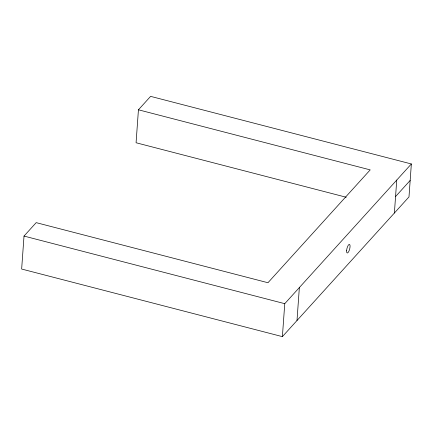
<?xml version="1.0" encoding="UTF-8"?>
<svg xmlns="http://www.w3.org/2000/svg" width="433" height="433" viewBox="0 0 433 433"><rect width="100%" height="100%" fill="white"/><g stroke="black" fill="none" stroke-linecap="round" stroke-linejoin="round"><path stroke-width="0.65" d="M138.436 109.798L370.204 169.888L267.957 282.733L36.188 222.643L24.015 236.077L21.65 269.039L282.392 336.636L408.985 196.923L411.35 163.961L150.608 96.364L138.436 109.798L136.07 142.755L346.238 197.248M282.392 336.636L284.757 303.679L411.35 163.961M297 320.517L299.36 287.555M394.382 213.047L396.742 180.085M395.562 196.566L410.17 180.442M24.015 236.077L284.757 303.679M346.649 250.301L346.606 251.27A4.406 1.369 -75.5 0 0 348.159 252.412A4.406 1.369 -75.5 0 0 350.01 247.075L350.059 246.106A4.406 1.369 -75.5 0 0 348.5 244.964A4.406 1.369 -75.5 0 0 346.649 250.301"/></g></svg>
